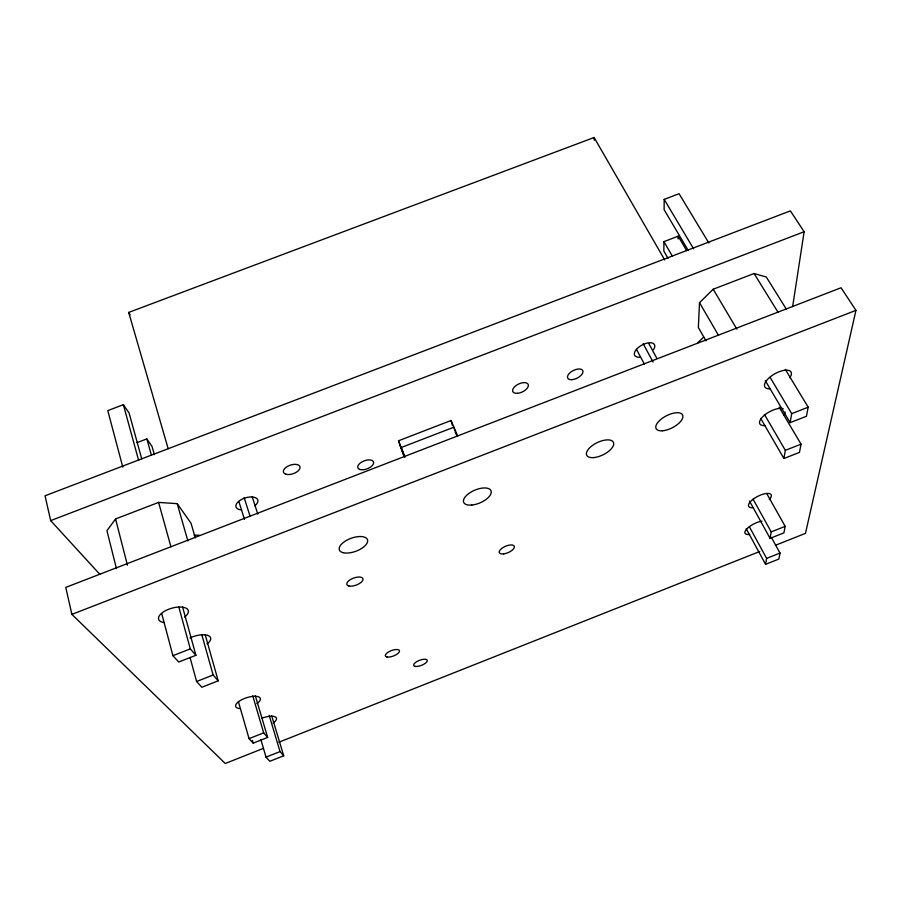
<?xml version="1.0" encoding="UTF-8"?>
<svg xmlns="http://www.w3.org/2000/svg" width="901" height="901" viewBox="0 0 901 901"><rect width="100%" height="100%" fill="white"/><g stroke="black" fill="none" stroke-linecap="round" stroke-linejoin="round"><path stroke-width="1.35" d="M686.675 250.636L678.149 236.208L663.913 241.637L663.857 251.097L668.08 258.384M708.85 242.988L679.05 193.726L664.183 199.38L664.116 209.696L688.24 250.467M678.093 238.923L678.149 236.208M786.291 309.077L766.278 277.012L754.069 273.521L713.198 289.232L699.503 302.702L698.343 327.502L706.001 340.86M792.655 306.622L804.131 231.737L790.391 210.879L45.05 495.787L50.67 520.609L99.808 574.309M771.369 537.413L780.018 553.056L778.858 559.059L765.58 564.33L766.605 558.383L749.497 526.984M766.83 493.692L785.176 526.364L783.915 532.874L770.085 538.347L771.2 531.894L753.056 499.131M779.151 407.139L801.045 444.17L799.457 452.403L783.915 458.508L785.334 450.342L764.408 414.37M785.334 369.421L808.186 407.196L806.429 416.262L790.132 422.637L791.697 413.649L770.096 377.35M263.148 748.461L225.25 763.496L71.877 614.369L65.773 587.384L841.05 287.757L855.95 310.372L805.471 533.369L775.412 545.285M195.292 537.897L191.035 523.222L177.204 503.659L158.599 502.409L115.576 518.942L106.937 530.689L116.443 568.587M697.622 342.876L703.636 337.098M266.032 757.144L280.031 751.58L283.702 755.781L269.838 761.289L266.032 757.144L260.907 739.665M766.605 558.383L780.018 553.056M249.059 738.64L263.678 732.862L267.665 737.423L253.192 743.156L249.059 738.64L238.348 701.496M771.2 531.894L785.176 526.364M278.837 742.244L759.734 551.502M205.282 635.014L218.211 680.818L201.869 687.238L196.609 681.505L190.043 657.471M172.913 655.68L190.302 648.878L195.911 655.286L178.725 662.021L172.913 655.68L161.718 613.581M791.697 413.649L808.186 407.196M196.609 681.505L213.132 675.007L218.211 680.818M785.334 450.342L801.045 444.17M71.877 614.369L855.95 310.372M403.907 456.289L398.49 440.78L451.041 420.508L457.708 436.05M50.67 520.609L804.131 231.737M136.907 442.684L146.84 438.9L152.078 446.547L154.375 454.656M141.727 458.823L129.113 413.052L123.369 404.695L107.782 410.608L122.795 467.112M168.16 448.664L128.697 312.41L594.108 137.504L664.735 259.972M194.211 535.07L199.594 535.34M754.069 273.521L778.002 312.208M128.697 312.41L130.161 314.809M664.183 199.38L693.601 248.822M713.198 289.232L736.86 329.147M765.253 380.594L790.132 422.637M663.913 241.637L672.337 256.109M699.503 302.702L718.457 335.296M760.681 418.357L783.915 458.508M749.474 500.99L770.085 538.347M648.957 343.822L656.919 358.44M746.219 528.696L765.58 564.33M643.145 343.686L653.09 362.044M636.478 349.374L644.474 364.252M455.219 432.063L456.841 435.847M398.49 440.78L404.786 456.503M400.168 445.567L404.898 457.393M404.504 457.032L401.193 447.527L453.901 427.187L454.892 430.847M252.235 496.845L257.821 514.189M244.126 497.555L250.095 516.329M238.99 501.958L244.475 519.348M271.708 715.89L283.702 755.781M269.196 715.394L280.031 751.58M255.332 695.797L267.665 737.423M252.742 695.82L263.678 732.862M252.415 740.464L253.192 743.156M177.204 503.659L187.892 540.972M146.84 438.9L151.368 455.05M201.925 635.092L213.132 675.007M158.599 502.409L170.953 546.828M182.588 607.004L195.911 655.286M123.369 404.695L138.619 460.298M178.803 606.925L190.302 648.878M451.041 420.508L452.37 425.418M115.576 518.942L127.413 565.152M594.108 137.504L594.288 140.297M639.564 357.246A11.262 5.575 -28.4 0 1 635.633 350.388A11.262 5.575 -28.4 0 1 649.644 342.74A11.262 5.575 -28.4 0 1 653.473 349.656M241.592 509.921A11.443 5.778 -17.6 0 1 237.718 502.229A11.443 5.778 -17.6 0 1 253.845 497.194A11.443 5.778 -17.6 0 1 254.814 505.799M770.276 388.804A15.069 6.498 -29.6 0 1 766.548 380.56A15.069 6.498 -29.6 0 1 784.715 370.255A15.069 6.498 -29.6 0 1 789.839 377.71M785.154 412.016A14.315 5.935 -28.8 0 1 783.735 415.113M765.084 425.565A14.315 5.935 -28.8 0 1 763.429 416.082A14.315 5.935 -28.8 0 1 783.228 408.739M753.518 507.646A12.659 4.742 -27.3 0 1 750.42 501.677A12.659 4.742 -27.3 0 1 766.368 493.466A12.659 4.742 -27.3 0 1 769.341 499.503M749.745 534.428A12.13 4.381 -26.9 0 1 746.726 528.988A12.13 4.381 -26.9 0 1 762.043 521.172M261.538 718.367A12.434 4.561 -18.5 0 1 274.94 716.745A12.434 4.561 -18.5 0 1 273.104 723.041M239.429 708.558A12.974 4.944 -18.1 0 1 239.024 701.361A12.974 4.944 -18.1 0 1 256.616 696.372A12.974 4.944 -18.1 0 1 256.898 703.613M189.987 637.964A14.664 6.239 -16.8 0 1 207.782 635.385A14.664 6.239 -16.8 0 1 207.039 643.877M163.678 622.49A15.441 6.859 -16.2 0 1 162.18 612.804A15.441 6.859 -16.2 0 1 183.32 607.297A15.441 6.859 -16.2 0 1 184.626 617.027M571.707 379.681A8.436 4.268 -26.6 0 0 582.992 371.347A8.436 4.268 -26.6 0 0 570.986 371.933A8.436 4.268 -26.6 0 0 571.707 379.681M517.174 393.343A8.492 4.381 -25.3 0 0 528.358 384.986A8.492 4.381 -25.3 0 0 515.913 385.639A8.492 4.381 -25.3 0 0 517.174 393.343M359.69 469.421A8.379 4.268 -20.8 0 0 373.239 464.218A8.379 4.268 -20.8 0 0 364.117 460.873A8.379 4.268 -20.8 0 0 359.69 469.421M285.718 474.163A8.683 4.516 -18.8 0 0 299.74 468.802A8.683 4.516 -18.8 0 0 289.671 465.378A8.683 4.516 -18.8 0 0 285.718 474.163M348.822 585.965A8.559 3.75 -20.1 0 0 362.619 580.604A8.559 3.75 -20.1 0 0 353.237 578.205A8.559 3.75 -20.1 0 0 348.822 585.965M415.158 666.391A7.264 2.726 -21.1 0 0 426.86 661.784A7.264 2.726 -21.1 0 0 419.359 660.354A7.264 2.726 -21.1 0 0 415.158 666.391M503.682 553.878A8.143 3.446 -23.2 0 0 514.37 546.502A8.143 3.446 -23.2 0 0 502.353 547.966A8.143 3.446 -23.2 0 0 503.682 553.878M386.968 656.998A7.523 2.906 -20.7 0 0 399.098 652.234A7.523 2.906 -20.7 0 0 391.113 650.68A7.523 2.906 -20.7 0 0 386.968 656.998M342.763 552.606A14.979 6.915 -20.1 0 0 366.955 543.292A14.979 6.915 -20.1 0 0 350.557 538.494A14.979 6.915 -20.1 0 0 342.763 552.606M471.842 505.044A14.833 6.87 -23.1 0 0 491.158 491.236A14.833 6.87 -23.1 0 0 469.027 493.343A14.833 6.87 -23.1 0 0 471.842 505.044M593.601 457.595A14.833 6.758 -25.9 0 0 613.716 443.506A14.833 6.758 -25.9 0 0 592.858 445.162A14.833 6.758 -25.9 0 0 593.601 457.595M662.37 430.791A14.889 6.667 -27.4 0 0 682.924 416.555A14.889 6.667 -27.4 0 0 662.776 417.951A14.889 6.667 -27.4 0 0 662.37 430.791"/></g></svg>
